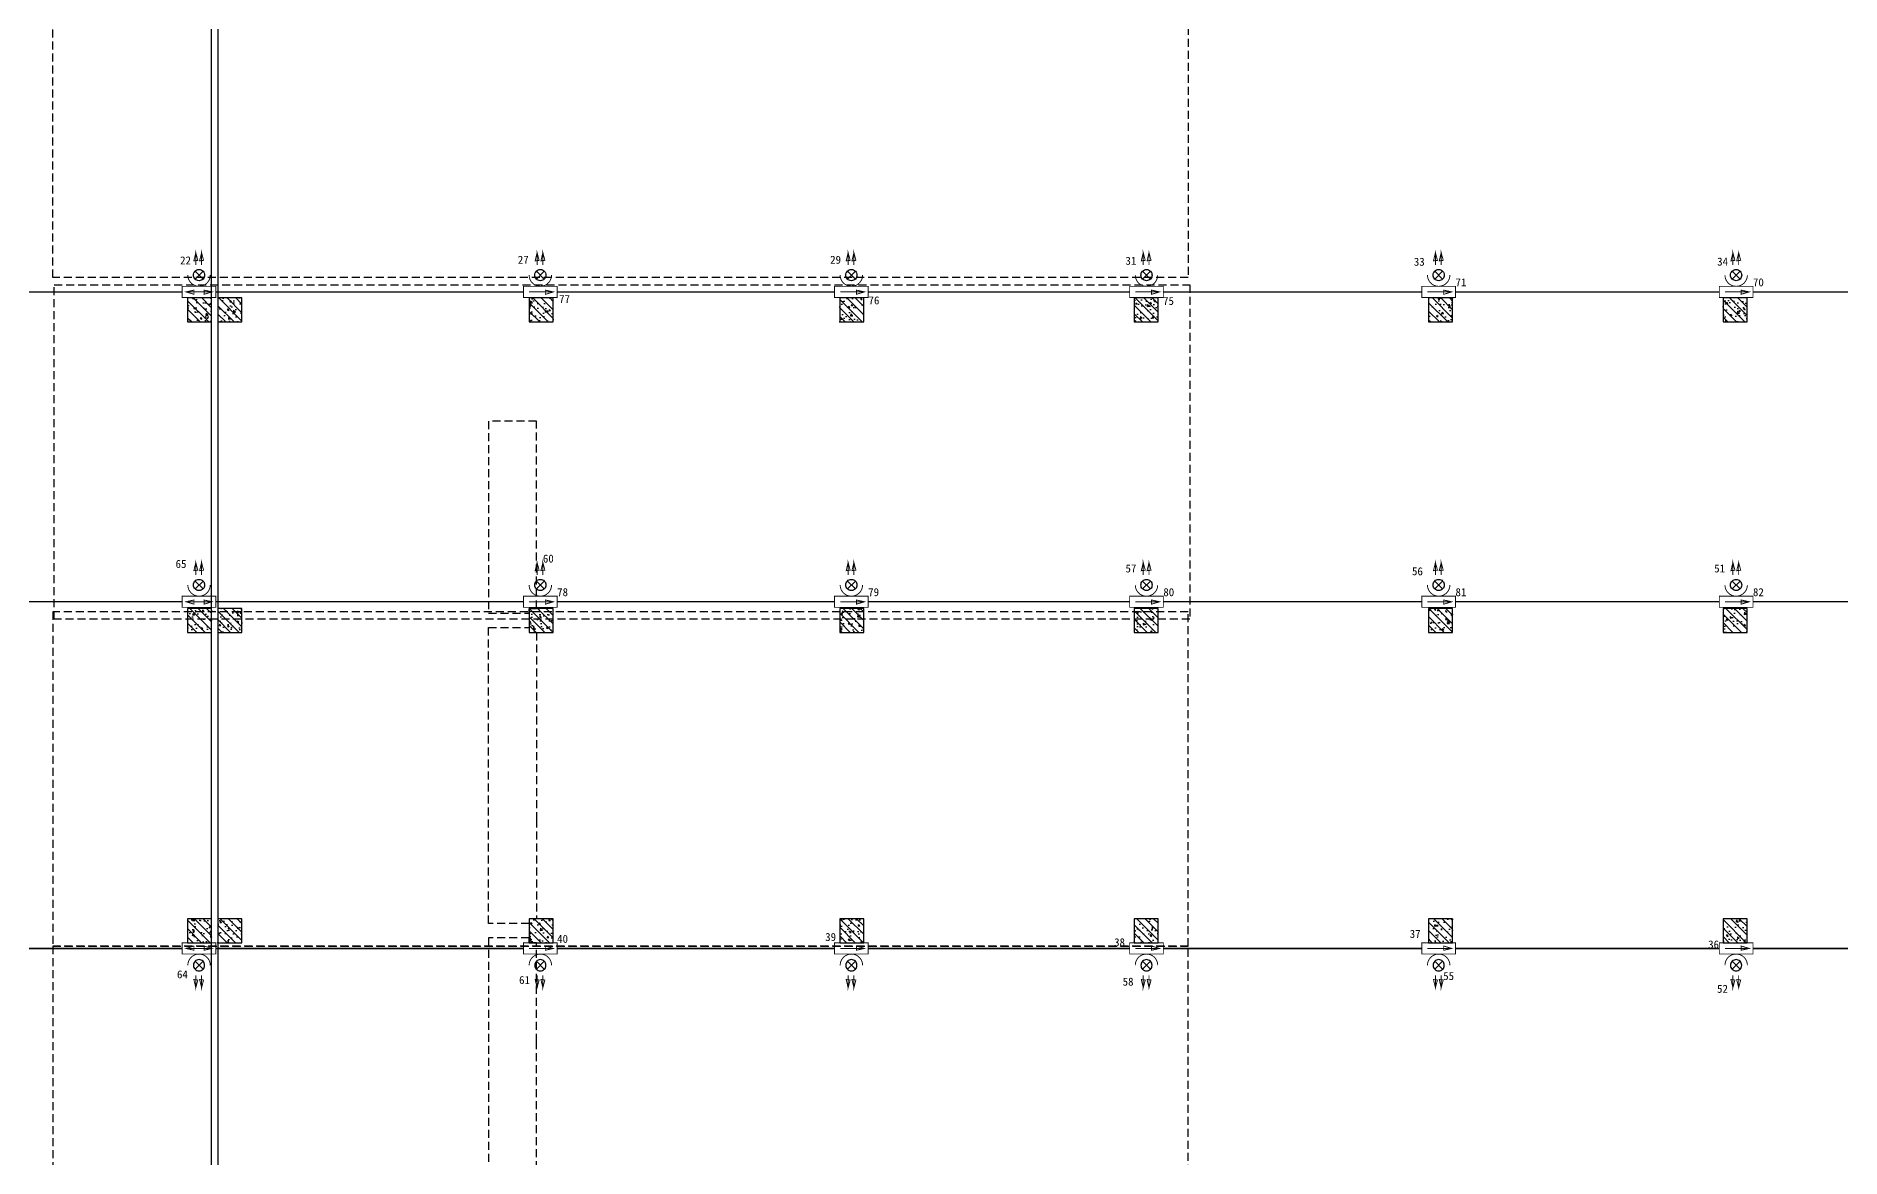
# Model space of a CAD drawing. Header units: millimetres. Extents: x -633009578 to 5705885, y -633235091 to 2571734.
# Drawn here: x 3091438 to 3147826, y 2140835 to 2175893 of the extents above; entities that cross this region are included whole.
import ezdxf

# ---------------------------------------------------------------- set-up
doc = ezdxf.new("R2010")
doc.units = ezdxf.units.MM
doc.header["$LTSCALE"] = 1000
doc.header["$MEASUREMENT"] = 0
doc.linetypes.add('HIDDEN', pattern=[0.375, 0.25, -0.125])
doc.layers.get('0').update_dxf_attribs({"color": 9})
for name, color, linetype in [('000000000000电气', 7, 'Continuous'), ('A-ABOV(投影线)', 154, 'HIDDEN'), ('A-COLUM(柱)', 255, 'Continuous'), ('A-FLOR(看线)', 8, 'Continuous'), ('电-强电平面-线缆', 3, 'Continuous'), ('设备-照明', 3, 'Continuous')]:
    doc.layers.add(name, color=color, linetype=linetype)
doc.styles.add('IDQSTYLE', font='simhei.ttf', dxfattribs={"width": 0.707, "bigfont": 'hztxt.shx'})
doc.styles.add('宋体', font='simhei.ttf')

# ---------------------------------------------------------------- blocks, each defined once
blk = doc.blocks.new('HC000078')
at = {"color": 0, "linetype": 'Continuous', "const_width": 0.2}
for points in [[(-3.750000000000028, 1.25), (3.75, 1.25), (3.75, -1.25), (-3.750000000000028, -1.25), (-3.750000000000028, 1.25)], [(2.5, 0), (-2.500000000000028, 0)]]:
    blk.add_lwpolyline(points, dxfattribs=at)
blk.add_lwpolyline([(2.917016710174721, 0), (1.120131515022848, 0.3984556212736834), (1.120131515022848, -0.539087017017323)], close=True, dxfattribs=at)
at = {"color": 0, "style": 'IDQSTYLE', "width": 0.7}
blk.add_attdef('PSFHATT', (5.75, -1.25), '', height=2.5, dxfattribs=at)
blk = doc.blocks.new('HC000064')
at = {"color": 0, "linetype": 'Continuous'}
for p, q in [((-0.8838834764831063, -0.8838834764831063), (0.8838834764831063, 0.8838834764831063)), ((-0.8838834764830494, 0.8838834764831063), (0.8838834764831631, -0.8838834764831063))]:
    blk.add_line(p, q, dxfattribs=at)
at = {"color": 0, "linetype": 'Continuous', "const_width": 0.2}
blk.add_lwpolyline([(5.710751695749348e-14, 2.499999999999886, 0.1989123673796647), (-1.767766952966326, 1.767766952966327, 0.1989123673796613), (-2.5, 1.951292859901378e-16, 0.1989123673796761), (-1.767766952966326, -1.76776695296644, 0.1989123673796782), (5.594010226827932e-14, -2.500000000000227)], format="xyb", dxfattribs=at)
for points in [[(2.226896073527712, 0.5659208660671311), (5.003498004369476, 0.5624686703930024), (3.296463286048663, 1.009912150058199), (3.185957433181557, 0.1260038671447887), (5.003498004369476, 0.5624686703930024)], [(2.224443767981995, -0.721123763554715), (5.001045698823816, -0.7245759592289005), (3.294010980502946, -0.2771324795636474), (3.18350512763584, -1.161040762477114), (5.001045698823816, -0.7245759592289005)]]:
    blk.add_lwpolyline(points, dxfattribs=at)
at = {"color": 0, "linetype": 'Continuous'}
for centre, radius, start, end in [((1.199040866595169e-14, -7.105427357601002e-14), 1.250000000000069, 135.0000000000036, 179.9999999999968), ((-2.259303855112194e-14, -1.740829702612245e-13), 1.250000000000117, 89.99999999999898, 134.9999999999991), ((-9.10937991704941e-14, -1.740829702612245e-13), 1.250000000000117, 45.00000000000085, 89.99999999999582), ((-1.252331571777177e-13, -7.088774012231625e-14), 1.250000000000068, 3.249254662582951e-12, 44.99999999999639), ((-2.284838984678572e-13, -5.684341886080801e-14), 1.250000000000172, 315.0000000000093, 2.605510395054555e-12), ((-2.264854970235319e-14, -5.695444116327053e-14), 1.250000000000034, 179.9999999999974, 225.0000000000007), ((-2.270406085358445e-14, -1.338928967697939e-13), 1.24999999999998, 224.9999999999983, 270.000000000001), ((-9.131584377541913e-14, 3.996802888650564e-15), 1.250000000000118, 270.0000000000042, 315.0000000000028)]:
    blk.add_arc(centre, radius, start, end, dxfattribs=at)
at = {"color": 0, "style": 'IDQSTYLE', "width": 0.7}
blk.add_attdef('PSFHATT', (7.003498004369476, -2.500000010000227), '', height=2.5, dxfattribs=at)
blk = doc.blocks.new('_FZH')
h = blk.add_hatch()
h.set_pattern_fill('钢筋混凝土', color=256, scale=0.1, style=0)
h.set_pattern_definition([(45, (0, 0), (-0.1767766952966369, 0.1767766952966369), []), (50, (0, 0), (0.7172601826007535, -0.06275213498259512), [0.07500000000000001, -0.8250000000000001]), (355, (0, 0), (-0.138751333613, 0.7521921337000119), [0.06, -0.66]), (100.4514, (0.05977168000000001, -0.00522934), (0.5785093817140216, 0.6894395420609536), [0.06374019, -0.701142112]), (46.1842, (0, 0.2), (1.067241048625645, -0.1655190143290181), [0.1125, -1.2375]), (96.6356, (0.088936745, 0.186206693), (0.9346627055487033, 0.9741178709004418), [0.095610288, -1.051713]), (351.1842, (0, 0.2), (0.9346619451336272, 0.9741186009253247), [0.09000000000000001, -0.9900000000000001]), (21, (0.1, 0.15), (0.5969070521184617, -0.4026188906653388), [0.07500000000000001, -0.8250000000000001]), (326, (0.1, 0.15), (0.2433153319215824, 0.7251500450468529), [0.06, -0.66]), (71.4514, (0.149742233, 0.116448394), (0.84022262858149, 0.3225304967099524), [0.06374019, -0.701142112]), (37.50000000000001, (0, 0), (0.01215985531729062, 0.3328938538313115), [0, -0.652, 0, -0.67, 0, -0.6625000000000001]), (7.499999999999999, (0, 0), (0.2630695374421486, 0.3944117118823603), [0, -0.382, 0, -0.637, 0, -0.2525]), (-32.5, (-0.223, 0), (0.533822436172409, -0.02255487173437976), [0, -0.25, 0, -0.78, 0, -1.035]), (-42.5, (-0.323, 0), (0.5831861693423862, 0.1001049823323177), [0, -0.325, 0, -0.518, 0, -0.735])])
h.paths.add_polyline_path([(-0.5, -0.5), (0.5, -0.5), (0.5, 0.5), (-0.5, 0.5)])
blk.add_lwpolyline([(-0.5, -0.5), (0.5, -0.5), (0.5, 0.5), (-0.5, 0.5)], close=True)

msp = doc.modelspace()

# ---------------------------------------------------------------- linework, layer by layer
at = {"layer": 'A-ABOV(投影线)'}
for points in [[(3091956.667770477, 2178803.556878567), (3127430.348125871, 2178803.556878567), (3127430.348125871, 2168352.961062868), (3091956.667770477, 2168352.961062868)], [(3092006.181869012, 2168124.557215751), (3127479.862224406, 2168124.557215751), (3127479.862224406, 2157673.961400053), (3092006.181869012, 2157673.961400053)], [(3106844.99403178, 2157859.629172626), (3106844.99403178, 2158009.629047405), (3107069.99403178, 2158009.629148452), (3107069.99403178, 2163859.629172626), (3105569.99403178, 2163859.629172626), (3105569.99403178, 2157859.629172626)], [(3091956.181835701, 2147448.295096181), (3127430.348125871, 2147448.295096181), (3127430.348125871, 2157898.89091188), (3091956.181835701, 2157898.89091188)], [(3091956.181835701, 2136997.699280483), (3127435.229753599, 2136997.699280483), (3127435.229753599, 2147448.295096181), (3091956.181835701, 2147448.295096181)]]:
    msp.add_lwpolyline(points, close=True, dxfattribs=at)
for points in [[(3105569.994031779, 2148159.629196799), (3105569.99403178, 2157409.629172626), (3106844.99403178, 2157409.629172626), (3106844.99403178, 2157259.629297847), (3107069.99403178, 2157259.6291968), (3107069.99403178, 2151409.629172626), (3107069.99403178, 2148309.629172626), (3106844.99403178, 2148309.629071578), (3106844.99403178, 2148159.629196799), (3105569.994031779, 2148159.629196799)], [(3105569.994031779, 2147709.629148453), (3105569.99403178, 2138459.629172626), (3106844.99403178, 2138459.629172626), (3106844.99403178, 2138609.629047405), (3107069.99403178, 2138609.629148452), (3107069.99403178, 2144459.629172626), (3107069.99403178, 2147559.629172626), (3106844.99403178, 2147559.629273674), (3106844.99403178, 2147709.629148453), (3105569.994031779, 2147709.629148453)]]:
    msp.add_lwpolyline(points, dxfattribs=at)
at = {"layer": 'A-FLOR(看线)'}
for points in [[(3096919.994031765, 2128134.629172626), (3096919.994031782, 2195084.629172626)], [(3097119.994031766, 2195084.629172626), (3097119.994031766, 2128134.629172626)]]:
    msp.add_lwpolyline(points, dxfattribs=at)
at = {"layer": '电-强电平面-线缆', "color": 1, "linetype": 'Continuous', "const_width": 45}
for points in [[(3087363.411520927, 2167898.53271218), (3096004.285271924, 2167898.53271218)], [(3097054.485271924, 2167898.53271218), (3106667.298599019, 2167898.53271218)], [(3107717.498599019, 2167898.53271218), (3116385.165758859, 2167898.53271218)], [(3117435.36575886, 2167898.53271218), (3125605.434111902, 2167898.53271218)], [(3126655.634111903, 2167898.53271218), (3134733.954554917, 2167898.53271218)], [(3135784.154554917, 2167898.53271218), (3144027.885639181, 2167898.53271218)], [(3145078.085639182, 2167898.53271218), (3153705.142719971, 2167898.53271218)], [(3087363.411520927, 2158215.029954615), (3096004.285271924, 2158215.029954615)], [(3097054.485271924, 2158215.029954615), (3106667.298599019, 2158215.029954615)], [(3107717.498599019, 2158215.029954615), (3116385.165758859, 2158215.029954615)], [(3117435.36575886, 2158215.029954615), (3125605.434111902, 2158215.029954615)], [(3126655.634111903, 2158215.029954615), (3134733.954554917, 2158215.029954615)], [(3135784.154554917, 2158215.029954615), (3144027.885639181, 2158215.029954615)], [(3145078.085639182, 2158215.029954615), (3153705.142719971, 2158215.029954615)], [(3087363.411520927, 2147380.674097417), (3096004.285271924, 2147380.674097417)], [(3097054.485271924, 2147380.674097417), (3106667.298599019, 2147380.674097417)], [(3107717.498599019, 2147380.674097417), (3116385.165758859, 2147380.674097417)], [(3117435.36575886, 2147380.674097417), (3125605.434111902, 2147380.674097417)], [(3126655.634111903, 2147380.674097417), (3134733.954554917, 2147380.674097417)], [(3135784.154554917, 2147380.674097417), (3144027.885639181, 2147380.674097417)], [(3145078.085639182, 2147380.674097417), (3153705.142719971, 2147380.674097417)]]:
    msp.add_lwpolyline(points, dxfattribs=at)

# ---------------------------------------------------------------- block references
at = {"layer": 'A-COLUM(柱)', "xscale": 750, "yscale": 750, "zscale": 750, "rotation": 270}
for p in [(3096544.99403178, 2167334.629172626), (3097494.99403178, 2167334.629172626), (3107219.99403178, 2167334.629172626), (3116919.99403178, 2167334.629172626), (3126119.99403178, 2167334.629172626), (3135319.99403178, 2167334.629172626), (3144519.99403178, 2167334.629172626), (3096544.99403178, 2157634.629172626), (3097494.99403178, 2157634.629172626), (3107219.99403178, 2157634.629172626), (3116919.99403178, 2157634.629172626), (3126119.99403178, 2157634.629172626), (3135319.99403178, 2157634.629172626), (3144519.99403178, 2157634.629172626), (3096544.99403178, 2147934.629172626), (3097494.99403178, 2147934.629172626), (3107219.99403178, 2147934.629172626), (3116919.99403178, 2147934.629172626), (3126119.99403178, 2147934.629172626), (3135319.99403178, 2147934.629172626), (3144519.99403178, 2147934.629172626)]:
    msp.add_blockref('_FZH', p, dxfattribs=at)
at = {"layer": '设备-照明', "yscale": 140, "zscale": 140}
for name, p, xscale, rotation in [('HC000064', (3096529.385271924, 2168423.532712179), -140, 270), ('HC000064', (3107192.398599019, 2168423.532712179), -140, 270), ('HC000064', (3116910.265758859, 2168423.532712179), -140, 270), ('HC000064', (3126130.534111903, 2168423.532712179), -140, 270), ('HC000064', (3135259.054554917, 2168423.532712179), -140, 270), ('HC000064', (3144552.985639181, 2168423.532712179), -140, 270), ('HC000078', (3096529.385271924, 2167898.53271218), -140, 359.9999999999998), ('HC000064', (3096529.385271924, 2158740.029954615), -140, 270), ('HC000064', (3107192.398599019, 2158740.029954615), -140, 270), ('HC000064', (3116910.265758859, 2158740.029954615), -140, 270), ('HC000064', (3126130.534111903, 2158740.029954615), -140, 270), ('HC000064', (3135259.054554917, 2158740.029954615), -140, 270), ('HC000064', (3144552.985639181, 2158740.029954615), -140, 270), ('HC000078', (3096529.385271924, 2158215.029954615), -140, 359.9999999999998), ('HC000078', (3096529.385271924, 2147380.674097417), 140, 180.0000000000002), ('HC000078', (3096529.385271924, 2147380.674097417), -140, 180), ('HC000078', (3107192.398599019, 2147380.674097417), -140, 180), ('HC000078', (3116910.265758859, 2147380.674097417), -140, 180), ('HC000078', (3126130.534111903, 2147380.674097417), -140, 180), ('HC000078', (3135259.054554917, 2147380.674097417), -140, 180), ('HC000078', (3144552.985639181, 2147380.674097417), -140, 180), ('HC000064', (3096529.385271924, 2146855.674097417), 140, 270), ('HC000064', (3107192.398599019, 2146855.674097417), 140, 270), ('HC000064', (3116910.265758859, 2146855.674097417), 140, 270), ('HC000064', (3126130.534111903, 2146855.674097417), 140, 270), ('HC000064', (3135259.054554917, 2146855.674097417), 140, 270), ('HC000064', (3144552.985639181, 2146855.674097417), 140, 270)]:
    msp.add_blockref(name, p, dxfattribs=dict(at, xscale=xscale, rotation=rotation))
at = {"layer": '设备-照明', "xscale": 140, "yscale": 140, "zscale": 140}
for p in [(3096529.385271924, 2167898.53271218), (3107192.398599019, 2167898.53271218), (3116910.265758859, 2167898.53271218), (3126130.534111903, 2167898.53271218), (3135259.054554917, 2167898.53271218), (3144552.985639181, 2167898.53271218), (3096529.385271924, 2158215.029954615), (3107192.398599019, 2158215.029954615), (3116910.265758859, 2158215.029954615), (3126130.534111903, 2158215.029954615), (3135259.054554917, 2158215.029954615), (3144552.985639181, 2158215.029954615)]:
    msp.add_blockref('HC000078', p, dxfattribs=at)

# ---------------------------------------------------------------- texts
at = {"layer": '000000000000电气', "color": 4, "lineweight": 35, "style": '宋体'}
for s, p in [('22', (3095936.834296338, 2168758.639927065)), ('27', (3106488.508770447, 2168778.1172781)), ('29', (3116245.952046472, 2168778.1172781)), ('31', (3125473.438339454, 2168746.943337921)), ('33', (3134482.707051183, 2168715.769397742)), ('34', (3143960.311954131, 2168720.76813518)), ('60', (3107271.144212874, 2159440.519675226)), ('65', (3095795.317422938, 2159272.311318507)), ('57', (3125474.180877279, 2159132.346689114)), ('56', (3134425.555128675, 2159043.278288603)), ('51', (3143866.805582884, 2159132.346689114)), ('64', (3095839.851623193, 2146446.461644865)), ('61', (3106528.059684562, 2146268.324843842)), ('58', (3125385.112476767, 2146217.42861496)), ('55', (3135400.442255925, 2146394.169237371)), ('52', (3143955.873983396, 2145994.757613681))]:
    msp.add_text(s, height=250, dxfattribs=at).set_placement(p)
at = {"layer": '000000000000电气', "color": 2, "lineweight": 35, "style": '宋体'}
for s, p in [('71', (3135784.054554917, 2168073.53271218)), ('70', (3145077.985639181, 2168073.53271218)), ('77', (3107778.352207578, 2167549.304696212)), ('76', (3117445.26636133, 2167509.068046268)), ('75', (3126647.866307072, 2167490.157416126)), ('78', (3107717.398599019, 2158390.029954615)), ('79', (3117435.265758859, 2158390.029954615)), ('80', (3126655.534111903, 2158390.029954615)), ('81', (3135784.054554917, 2158390.029954615)), ('82', (3145077.985639181, 2158390.029954615))]:
    msp.add_text(s, height=250, dxfattribs=at).set_placement(p)
at = {"layer": '000000000000电气', "color": 0, "lineweight": 35, "style": '宋体'}
for s, p in [('39', (3116092.022558432, 2147613.869445022)), ('37', (3134354.513890388, 2147710.788776969)), ('40', (3107717.398599019, 2147555.674097417)), ('38', (3125118.756960222, 2147448.295096181)), ('36', (3143678.384916758, 2147380.674097417))]:
    msp.add_text(s, height=250, dxfattribs=at).set_placement(p)

doc.saveas('drawing.dxf')
